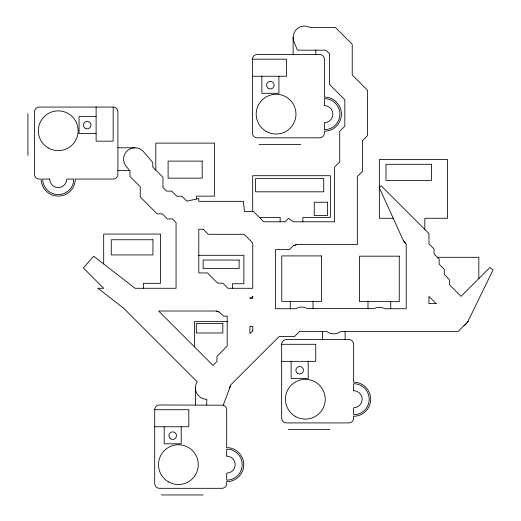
<?xml version="1.0" encoding="UTF-8"?>
<svg xmlns="http://www.w3.org/2000/svg" width="521" height="521" viewBox="0 0 521 521"><rect width="100%" height="100%" fill="white"/><g stroke="black" fill="none" stroke-linecap="round" stroke-linejoin="round"><path stroke-width="0.78" d="M230.217 386.178L230.093 386.719M229.963 387.259L229.787 387.793M223.229 405.156L229.67 388.158L230.328 385.332L279.08 336.586L294.424 336.586L299.536 331.467L326.778 331.467L327.409 331.949A11.364 11.364 0 0 0 340.044 331.981L340.741 331.467L458.089 331.467L467.676 321.985L493.081 269.852L489.857 267.553L461.052 296.358L449.408 284.707L449.408 279.595L444.289 274.476L444.289 269.364L439.177 264.251L439.177 259.132L434.058 254.02L434.058 248.908L428.946 243.789L428.946 233.564L381.118 185.736L379.047 187.169L403.111 240.044L406.217 244.075L406.217 308.738L384.837 308.738L384.127 308.367A11.364 11.364 0 0 0 374.41 308.458L307.123 308.458A11.364 11.364 0 0 0 296.41 308.341L295.733 308.738L275.505 308.738L275.505 249.637L289.305 249.637L293.284 245.658L296.729 244.525L357.341 244.518L357.341 176.489L362.453 171.37L362.453 140.683L367.572 135.571L367.572 90.348L352.229 75.004L352.229 44.318L335.342 27.431L309.93 27.431A11.364 11.364 0 0 0 293.134 37.33L293.18 38.45A11.364 11.364 0 0 0 293.968 41.687L297.4 50.166L325.925 50.166L329.493 53.735L329.493 84.422L344.837 99.765L344.837 126.154L339.725 131.266L339.725 161.953L334.612 167.072L334.612 221.79L293.336 221.79L288.465 218.332L285.007 221.79L263.737 221.79L253.506 211.559L244.466 211.559L243.346 201.327L198.788 201.327L198.788 198.534L186.863 201.178L181.901 196.215L176.782 196.215L171.67 191.103L166.557 191.103L162.982 187.527L162.982 177.303L152.757 167.072L152.757 162.454L143.575 151.761A11.364 11.364 0 0 0 135.812 147.827L134.698 147.801A11.364 11.364 0 0 0 126.323 166.564L130.022 170.875L130.022 176.489L140.253 186.713L140.253 196.945L157.14 213.831L162.252 213.831L167.371 218.95L172.484 218.95L176.052 222.519L176.052 288.282L135.05 288.282L93.695 256.208L83.367 267.924L103.718 288.282L97.955 288.282L123.627 308.191L197.231 381.795L196.756 382.596A11.364 11.364 0 0 0 195.486 386.842L195.434 387.956A11.364 11.364 0 0 0 205.717 399.236L206.739 399.281L206.739 404.967M468.105 321.197L467.838 321.685M467.552 322.167L467.239 322.623M466.907 323.072L466.549 323.495M466.171 323.912L465.774 324.303M465.364 324.674L464.927 325.026M464.478 325.358L464.009 325.664M296.228 244.766L295.72 244.987M295.192 245.176L294.665 245.352M294.124 245.482L293.577 245.606M252.405 59.199A4.735 4.735 0 0 1 257.14 54.464L319.653 54.464A4.735 4.735 0 0 1 324.388 59.199L324.388 97.088A17.05 17.05 0 0 1 341.437 114.138A17.05 17.05 0 0 1 324.388 131.188L324.388 133.076A4.735 4.735 0 0 1 319.653 137.818L257.14 137.818A4.735 4.735 0 0 1 252.405 133.076L252.405 59.199L286.498 59.199L286.498 76.248L252.405 76.248M113.161 107.066L39.283 107.066A4.735 4.735 0 0 0 34.549 111.807L34.549 174.314A4.735 4.735 0 0 0 39.283 179.055L41.179 179.055A17.05 17.05 0 0 0 58.228 196.098A17.05 17.05 0 0 0 75.278 179.055L113.161 179.055A4.735 4.735 0 0 0 117.896 174.314L117.896 111.807A4.735 4.735 0 0 0 113.161 107.066L113.161 141.165L96.111 141.165L96.111 107.066M96.111 116.541L79.062 116.541L79.062 133.591L96.111 133.591M259.035 144.447L300.708 144.447M117.896 147.795L134.946 147.795M117.896 170.53L129.722 170.53M259.328 217.387L280.148 217.387L280.148 221.79M393.212 218.286L379.36 218.286L379.36 187.86M198.788 255.31L243.874 255.31L243.874 283.724L232.503 283.724L232.503 288.282M437.353 257.309L478.825 257.309L478.825 278.585M227.202 321.62L194.418 321.62L194.418 346.83M281.659 344.296A4.735 4.735 0 0 1 286.4 339.562L348.907 339.562A4.735 4.735 0 0 1 353.648 344.296L353.648 382.186A17.05 17.05 0 0 1 370.692 399.236A17.05 17.05 0 0 1 353.648 416.286L353.648 418.181A4.735 4.735 0 0 1 348.907 422.915L286.4 422.915A4.735 4.735 0 0 1 281.659 418.181L281.659 344.296L315.759 344.296L315.759 361.346L281.659 361.346M154.704 409.708A4.735 4.735 0 0 1 159.439 404.967L223.418 405.201A4.735 4.735 0 0 1 226.687 409.708L226.687 447.591A17.05 17.05 0 0 1 243.737 464.641A17.05 17.05 0 0 1 226.687 481.691L226.687 483.586A4.735 4.735 0 0 1 221.953 488.32L159.439 488.32A4.735 4.735 0 0 1 154.704 483.586L154.704 409.708L188.804 409.708L188.804 426.758L154.704 426.758M288.289 429.545L329.969 429.545M161.334 494.95L203.008 494.95M218.976 311.929L223.633 316.123L227.202 316.123L227.202 346.087L216.97 356.312L216.97 361.431L212.991 365.403L158.599 311.011L216.235 311.011L218.976 311.929L218.41 311.792M217.843 311.649L217.342 311.473M216.788 311.271L216.313 311.05M405.566 243.502L405.182 243.105M404.804 242.695L404.459 242.258M404.127 241.809L403.821 241.34M403.534 240.865L403.28 240.37M424.823 229.442L424.823 218.286L447.559 218.286L447.559 159.563L379.36 159.563L379.36 186.954M390.73 301.639L390.73 308.738M367.995 301.639L367.995 308.738M345.123 331.467L345.123 339.562M322.388 331.467L322.388 339.562M315.863 50.166L315.863 54.464M313.023 301.379L313.023 308.738M308.185 361.346L308.185 378.396L291.135 378.396L291.135 361.346M302.883 221.79L302.883 217.387L330.353 217.387L330.353 175.707L252.685 175.707L252.685 211.559M293.134 37.414L293.134 54.464M290.295 301.379L290.295 308.738M278.924 76.248L278.924 93.298L261.874 93.298L261.874 76.248M196.515 199.035L196.515 196.15L214.509 196.15L214.509 143.112L155.786 143.112L155.786 170.106M195.434 387.924L195.434 404.967M181.223 426.758L181.223 443.801L164.174 443.801L164.174 426.758M143.47 288.282L143.47 283.326L160.514 283.326L160.514 234.072L103.686 234.072L103.686 263.958M27.919 113.695L27.919 155.375M252.776 330.737L249.93 333.583L249.93 326.354L252.776 326.354L252.776 330.737M252.776 296.579L249.93 298.116L249.93 298.507L252.776 298.507L252.776 296.579M202.2 161.106L168.101 161.106L168.101 178.156L202.2 178.156L202.2 161.106M431.453 164.297L385.989 164.297L385.989 180.403L431.453 180.403L431.453 164.297M323.723 178.553L255.524 178.553L255.524 191.813L323.723 191.813L323.723 178.553M49.703 179.055L42.696 179.055A15.532 15.532 0 0 0 58.228 194.587A15.532 15.532 0 0 0 73.761 179.055L66.753 179.055A8.525 8.525 0 0 1 58.228 187.58A8.525 8.525 0 0 1 49.703 179.055M327.507 202.233L314.248 202.233L314.248 215.492L327.507 215.492L327.507 202.233M203.17 229.175L198.788 229.175L198.788 272.932L207.475 272.932L217.7 283.163L222.819 283.163L227.931 288.282L252.776 288.282L252.776 242.975L244.089 234.294L208.283 234.294L203.17 229.175M152.94 239.758L111.266 239.758L111.266 254.912L152.94 254.912L152.94 239.758M321.548 255.915L281.77 255.915L281.77 301.379L321.548 301.379L321.548 255.915M399.255 256.176L359.47 256.176L359.47 301.639L399.255 301.639L399.255 256.176M239.132 260.044L203.144 260.044L203.144 268.569L239.132 268.569L239.132 260.044M436.175 303.626L428.946 303.626L428.946 296.397L436.175 303.626M222.832 323.515L196.306 323.515L196.306 332.984L222.832 332.984L222.832 323.515M353.648 390.711L353.648 383.703A15.532 15.532 0 0 1 369.181 399.236A15.532 15.532 0 0 1 353.648 414.768L353.648 407.761A8.525 8.525 0 0 0 362.173 399.236A8.525 8.525 0 0 0 353.648 390.711M324.388 105.613L324.388 98.599A15.532 15.532 0 0 1 339.92 114.138A15.532 15.532 0 0 1 324.388 129.67L324.388 122.663A8.525 8.525 0 0 0 332.912 114.138A8.525 8.525 0 0 0 324.388 105.613M226.687 456.116L226.687 449.109A15.532 15.532 0 0 1 242.219 464.641A15.532 15.532 0 0 1 226.687 480.173L226.687 473.166A8.525 8.525 0 0 0 235.212 464.641A8.525 8.525 0 0 0 226.687 456.116M170.491 438.734A3.79 3.79 0 0 0 176.469 436.031A3.79 3.79 0 0 0 171.135 432.209A3.79 3.79 0 0 0 170.491 438.734M168.439 481.866A19.889 19.889 0 0 0 198.273 464.641A19.889 19.889 0 0 0 168.439 447.415A19.889 19.889 0 0 0 168.439 481.866M297.765 373.531A3.79 3.79 0 0 0 303.443 370.249A3.79 3.79 0 0 0 297.765 366.973A3.79 3.79 0 0 0 297.765 373.531M295.394 416.461A19.889 19.889 0 0 0 325.228 399.236A19.889 19.889 0 0 0 295.394 382.01A19.889 19.889 0 0 0 295.394 416.461M268.504 88.433A3.79 3.79 0 0 0 274.189 85.151A3.79 3.79 0 0 0 268.504 81.869A3.79 3.79 0 0 0 268.504 88.433M266.14 131.364A19.889 19.889 0 0 0 295.974 114.138A19.889 19.889 0 0 0 266.14 96.913A19.889 19.889 0 0 0 266.14 131.364M85.314 128.342A3.79 3.79 0 0 0 90.999 125.066A3.79 3.79 0 0 0 85.314 121.784A3.79 3.79 0 0 0 85.314 128.342M48.284 147.971A19.889 19.889 0 0 0 78.117 130.745A19.889 19.889 0 0 0 48.284 113.519A19.889 19.889 0 0 0 48.284 147.971"/></g></svg>
